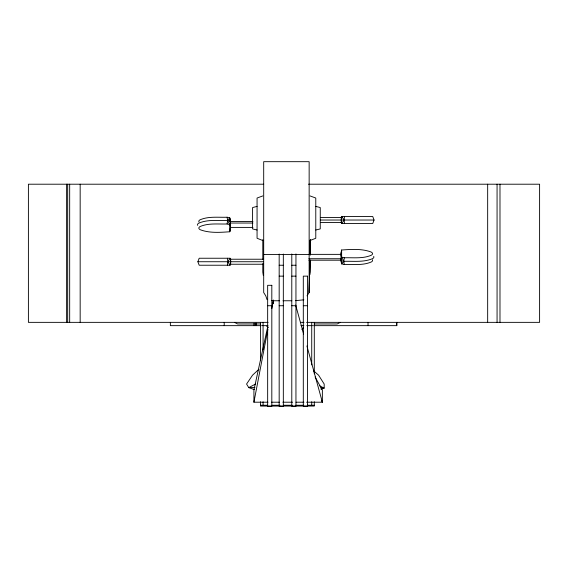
<?xml version="1.0" encoding="UTF-8"?>
<svg xmlns="http://www.w3.org/2000/svg" width="568" height="568" viewBox="0 0 568 568"><rect width="100%" height="100%" fill="white"/><g stroke="black" fill="none" stroke-linecap="round" stroke-linejoin="round"><path stroke-width="0.85" d="M309.837 259.86L309.148 292.555L307.004 295.864M309.95 254.556L310.256 240.42M309.851 260.066L309.148 292.555L309.148 161.681L263.694 161.681L263.694 292.555L265.781 295.864L267.066 299.656M309.965 254.798L310.291 239.874M230.395 226.412L229.763 224.687L227.122 223.969L227.59 220.427L227.122 217.224C218.126 217.565 208.499 216.11 200 219.837A14.889 3.855 0 0 0 199.006 221.974M340.999 255.359L341.631 257.091L344.272 257.801L343.81 261.344L344.272 264.546C353.268 264.205 362.902 265.668 371.394 261.933A14.889 3.855 0 0 0 372.388 259.796M227.392 265.228L227.853 261.734L227.392 258.241M344.542 216.536L344.073 220.029L344.542 223.522M309.879 274.692L310.327 272.107L310.327 260.229M227.122 223.969C218.126 224.31 208.499 222.855 200 226.582A14.889 3.855 0 0 0 200.27 229.756C209.592 233.242 220.057 232.433 229.763 231.765L229.763 224.687L230.395 221.165L229.763 217.934L227.122 217.224M344.272 257.801C353.268 257.46 362.902 258.923 371.394 255.188A14.889 3.855 0 0 0 371.124 252.014C361.802 248.528 351.336 249.338 341.631 250.005L341.631 257.091L340.999 260.606L341.631 263.836L344.272 264.546M267.961 402.208L253.917 402.208L267.869 329.376M271.859 308.573L273.357 300.763L279.52 300.763M267.748 326.543L253.917 390.124L253.917 402.208M272.044 306.784L273.357 300.763L271.781 300.486M197.884 261.734L199.183 258.241L230.033 258.241L230.665 259.228L230.665 264.241L230.033 265.228L199.183 265.228L197.884 261.734L263.63 261.734M374.049 220.029L372.75 223.522L341.9 223.522L341.269 222.535L341.269 217.523L341.9 216.536L372.75 216.536L374.049 220.029L320.451 220.029M301.892 329.49L303.525 327.558M252.952 221.57L230.395 221.57L229.763 217.934L227.59 220.427C218.027 220.789 207.817 219.255 198.772 223.146A15.222 3.94 0 0 0 197.714 225.368M308.9 260.201L340.999 260.201L341.631 263.836L343.81 261.344C353.367 260.982 363.577 262.515 372.622 258.625A15.222 3.94 0 0 0 373.68 256.402M258.894 369.292L252.561 375.164L246.562 384.046L248.77 387.625L254.436 389.662M255.692 383.968L248.77 387.625L254.947 387.454M340.31 322.354L337.186 323.966L314.296 323.966M310.05 240.505L315.78 238.276L315.78 198.04L310.05 195.924M262.792 195.924L257.063 198.04L257.063 238.276L262.792 240.505M320.998 389.243L324.186 388.136L324.186 384.046L318.57 375.164L313.515 370.726M257.063 206.397L252.582 207.554L252.582 228.911L257.063 230.033M315.78 230.033L320.26 228.911L320.26 207.554L315.78 206.397M295.339 300.678L303.866 299.826M263.701 184.209L28.4 184.209L28.4 322.354L268.096 322.354M308.502 184.209L539.6 184.209L539.6 322.354L306.564 322.354M320.451 217.523L341.269 217.523M320.451 222.535L341.269 222.535M230.395 223.039L252.952 223.039M252.952 227.406L230.395 227.406L229.763 231.765L230.395 228.542L230.395 221.165L227.59 220.427L229.763 224.687M308.9 254.365L340.999 254.365L341.631 250.005L340.999 253.229L340.999 260.606L343.81 261.344L341.631 257.091M263.694 254.514L309.148 254.514M308.9 258.731L340.999 258.731M230.665 259.228L263.63 259.228M230.665 264.241L263.63 264.241M279.172 265.242L283.333 265.242M291.789 265.242L295.949 265.242M279.172 276.14L283.333 276.14M291.789 276.14L295.949 276.14M283.034 300.763L291.838 300.763M267.656 305.733L271.816 305.733M279.172 305.733L283.333 305.733M291.789 305.733L295.949 305.733M303.305 305.733L307.466 305.733M300.344 322.354L303.994 322.354M260.506 323.966L237.609 323.966L234.492 322.354M261.379 325.649L170.364 325.649L170.364 322.354M262.352 325.649L268.004 325.649M300.983 325.649L303.88 325.649M306.77 325.649L312.478 325.649M313.642 325.649L396.947 325.649L396.947 322.354M271.469 402.208L279.371 402.208M282.878 402.208L292.534 402.208M296.042 402.208L303.944 402.208M306.571 402.208L322.368 402.208L322.368 390.124L315.077 376.939M260.506 405.254L267.556 405.254M271.966 405.254L279.903 405.254M283.432 405.254L292.25 405.254M295.779 405.254L303.717 405.254M307.245 405.254L314.296 405.254M320.7 387.994L324.186 388.136L319.628 385.814M268.011 327.374L266.889 326.153L268.068 327.466M321.658 400.61L322.368 402.208L306.905 345.947M295.651 305.03L303.624 334.012M263.325 275.551L262.792 272.107L262.792 263.538M499.989 184.209L499.989 322.354M497.064 184.209L497.064 322.354M487.663 184.209L487.663 322.354M396.45 322.354L396.45 325.649M368.029 322.354L368.029 325.649M341.631 261.181L341.631 263.836M314.296 322.354L314.296 373.822M314.296 401.739L314.296 406.063L260.506 406.063L260.506 401.739M311.726 322.354L311.726 364.919M311.726 401.739L311.726 405.254M310.327 239.646L310.327 255.096M295.949 253.939L295.949 406.319L291.789 406.319L291.789 253.939M283.333 254.038L283.333 406.319L279.172 406.319L279.172 254.038M273.357 300.003L273.357 303.418M263.076 322.354L263.076 349.845M263.076 401.739L263.076 405.254M262.792 239.646L262.792 259.377M260.506 322.354L260.506 360.701M256.338 323.178L256.338 325.649M255.77 323.178L255.77 325.649M254.052 323.178L254.052 325.649M229.763 217.934L229.763 221.477M224.211 322.354L224.211 325.649M80.166 184.209L80.166 322.354M69.672 184.209L69.672 322.354M67.698 184.209L67.698 322.354M66.626 184.209L66.626 322.354M230.665 261.734L230.033 265.228L227.853 261.734L230.033 258.241L230.665 261.734M341.9 216.536L341.269 220.029L341.9 223.522L344.073 220.029L341.9 216.536M307.466 276.14L303.305 276.14L303.305 406.319L307.466 406.319L307.466 276.14M271.816 285.306L267.656 285.306L267.656 406.319L271.816 406.319L271.816 285.306"/></g></svg>
